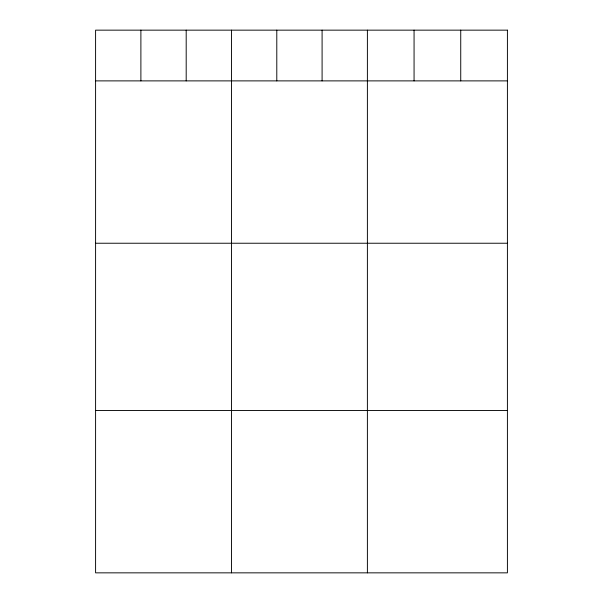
<?xml version="1.0" encoding="UTF-8"?>
<svg xmlns="http://www.w3.org/2000/svg" width="603" height="603" viewBox="0 0 603 603"><rect width="100%" height="100%" fill="white"/><g stroke="black" fill="none" stroke-linecap="round" stroke-linejoin="round"><path stroke-width="0.9" d="M95.591 80.885L507.409 80.885M95.591 243.235L507.409 243.235M95.591 410.5L507.409 410.5M460.737 30.15L460.737 80.885M414.065 30.15L414.065 80.885M367.393 30.15L367.393 572.85M322.092 30.15L322.092 80.885M276.792 30.15L276.792 80.885M231.492 30.15L231.492 572.85M186.191 30.15L186.191 80.885M140.891 30.15L140.891 80.885M507.409 30.15L95.591 30.15L95.591 572.85L507.409 572.85L507.409 30.15"/></g></svg>
